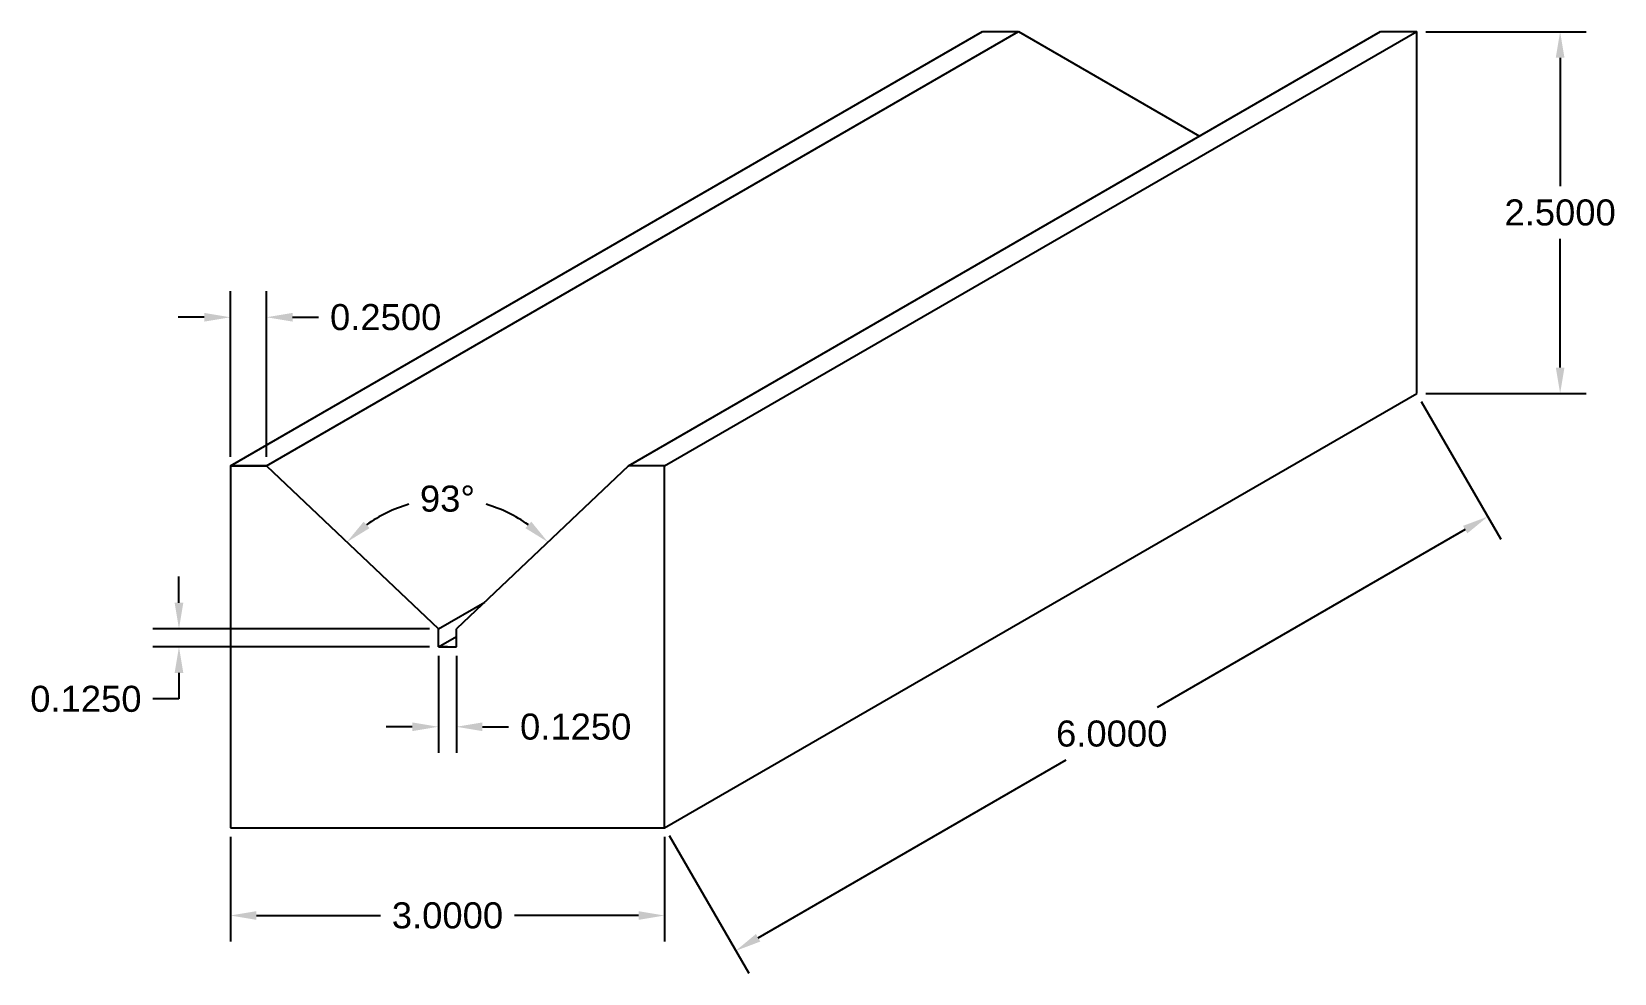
# Model space of a CAD drawing. Header units: inches. Extents: x 23.7 to 34.6, y 9.4 to 16.
import ezdxf

# ---------------------------------------------------------------- set-up
doc = ezdxf.new("R2010")
doc.units = ezdxf.units.IN
doc.header["$MEASUREMENT"] = 0
doc.styles.get("Standard").update_dxf_attribs({"font": 'arial.ttf'})
doc.dimstyles.get("Standard").update_dxf_attribs({"dimtxt": 0.18, "dimasz": 0.18, "dimexe": 0.18, "dimexo": 0.0625, "dimgap": 0.09, "dimtad": 0, "dimtih": 1, "dimtoh": 1, "dimdec": 4, "dimzin": 0, "dimdsep": 46, "dimtxsty": 'Standard', "dimcen": 0.09, "dimadec": 0, "dimazin": 0, "dimtfac": 1, "dimtdec": 4, "dimtofl": 0, "dimtmove": 0, "dimatfit": 3, "dimfxl": 1, "dimtolj": 1, "dimtzin": 0, "dimarcsym": 0})

# ---------------------------------------------------------------- blocks, each defined once
blk = doc.blocks.new('*D4')
at = {"color": 0, "lineweight": -2, "transparency": 16777216}
for p, q in [((25.034, 10.391), (25.034, 9.667)), ((28.034, 10.391), (28.034, 9.667)), ((25.214, 9.847), (26.071, 9.847)), ((27.854, 9.847), (26.997, 9.847))]:
    blk.add_line(p, q, dxfattribs=at)
at = {"color": 0, "transparency": 16777216}
for points in [[(25.214, 9.877), (25.214, 9.817), (25.034, 9.847)], [(27.854, 9.877), (27.854, 9.817), (28.034, 9.847)]]:
    blk.add_solid(points, dxfattribs=at)
at = {"layer": 'Defpoints', "color": 0, "transparency": 16777216}
for p in [(25.034, 10.453), (28.034, 10.453), (28.034, 9.847)]:
    blk.add_point(p, dxfattribs=at)
at = {"color": 0, "transparency": 16777216, "insert": (26.534, 9.847), "char_height": 0.18, "attachment_point": 5}
blk.add_mtext('\\A1;3.0000', dxfattribs=at)
blk = doc.blocks.new('*D7')
at = {"color": 0, "lineweight": -2, "transparency": 16777216}
for p, q in [((33.293, 15.953), (34.401, 15.953)), ((34.221, 15.773), (34.221, 14.885)), ((34.221, 13.633), (34.221, 14.521)), ((33.293, 13.453), (34.401, 13.453))]:
    blk.add_line(p, q, dxfattribs=at)
at = {"color": 0, "transparency": 16777216}
for points in [[(34.191, 15.773), (34.251, 15.773), (34.221, 15.953)], [(34.191, 13.633), (34.251, 13.633), (34.221, 13.453)]]:
    blk.add_solid(points, dxfattribs=at)
at = {"layer": 'Defpoints', "color": 0, "transparency": 16777216}
for p in [(33.23, 15.953), (33.23, 13.453), (34.221, 13.453)]:
    blk.add_point(p, dxfattribs=at)
at = {"color": 0, "transparency": 16777216, "insert": (34.221, 14.703), "char_height": 0.18, "attachment_point": 5}
blk.add_mtext('\\A1;2.5000', dxfattribs=at)
blk = doc.blocks.new('*D8')
at = {"color": 0, "lineweight": -2, "transparency": 16777216}
for p, q in [((33.261, 13.399), (33.811, 12.448)), ((33.565, 12.513), (31.438, 11.285)), ((28.68, 9.693), (30.808, 10.922)), ((28.065, 10.399), (28.615, 9.448))]:
    blk.add_line(p, q, dxfattribs=at)
at = {"color": 0, "transparency": 16777216}
for points in [[(33.55, 12.539), (33.58, 12.487), (33.721, 12.603)], [(28.665, 9.719), (28.695, 9.667), (28.525, 9.603)]]:
    blk.add_solid(points, dxfattribs=at)
at = {"layer": 'Defpoints', "color": 0, "transparency": 16777216}
for p in [(33.23, 13.453), (33.721, 12.603), (28.034, 10.453)]:
    blk.add_point(p, dxfattribs=at)
at = {"color": 0, "transparency": 16777216, "insert": (31.123, 11.103), "char_height": 0.18, "attachment_point": 5}
blk.add_mtext('\\A1;6.0000', dxfattribs=at)
blk = doc.blocks.new('*D9')
at = {"color": 0, "lineweight": -2, "transparency": 16777216}
for p, q in [((25.034, 13.016), (25.034, 14.16)), ((25.284, 13.016), (25.284, 14.16)), ((24.854, 13.98), (24.674, 13.98)), ((25.464, 13.98), (25.644, 13.98))]:
    blk.add_line(p, q, dxfattribs=at)
at = {"color": 0, "transparency": 16777216}
for points in [[(24.854, 14.01), (24.854, 13.95), (25.034, 13.98)], [(25.464, 14.01), (25.464, 13.95), (25.284, 13.98)]]:
    blk.add_solid(points, dxfattribs=at)
at = {"layer": 'Defpoints', "color": 0, "transparency": 16777216}
for p in [(25.284, 13.98), (25.034, 12.953), (25.284, 12.953)]:
    blk.add_point(p, dxfattribs=at)
at = {"color": 0, "transparency": 16777216, "insert": (26.107, 13.98), "char_height": 0.18, "attachment_point": 5}
blk.add_mtext('\\A1;0.2500', dxfattribs=at)
blk = doc.blocks.new('*D10')
at = {"color": 0, "lineweight": -2, "transparency": 16777216}
for p, q in [((24.679, 12.008), (24.679, 12.188)), ((26.409, 11.828), (24.499, 11.828)), ((26.409, 11.703), (24.499, 11.703)), ((24.679, 11.523), (24.679, 11.343)), ((24.679, 11.343), (24.499, 11.343))]:
    blk.add_line(p, q, dxfattribs=at)
at = {"color": 0, "transparency": 16777216}
for points in [[(24.649, 12.008), (24.709, 12.008), (24.679, 11.828)], [(24.649, 11.523), (24.709, 11.523), (24.679, 11.703)]]:
    blk.add_solid(points, dxfattribs=at)
at = {"layer": 'Defpoints', "color": 0, "transparency": 16777216}
for p in [(26.471, 11.828), (24.679, 11.703), (26.471, 11.703)]:
    blk.add_point(p, dxfattribs=at)
at = {"color": 0, "transparency": 16777216, "insert": (24.036, 11.343), "char_height": 0.18, "attachment_point": 5}
blk.add_mtext('\\A1;0.1250', dxfattribs=at)
blk = doc.blocks.new('*D11')
at = {"color": 0, "lineweight": -2, "transparency": 16777216}
for p, q in [((26.471, 11.641), (26.471, 10.971)), ((26.596, 11.641), (26.596, 10.971)), ((26.291, 11.151), (26.111, 11.151)), ((26.776, 11.151), (26.956, 11.151))]:
    blk.add_line(p, q, dxfattribs=at)
at = {"color": 0, "transparency": 16777216}
for points in [[(26.291, 11.181), (26.291, 11.121), (26.471, 11.151)], [(26.776, 11.181), (26.776, 11.121), (26.596, 11.151)]]:
    blk.add_solid(points, dxfattribs=at)
at = {"layer": 'Defpoints', "color": 0, "transparency": 16777216}
for p in [(26.471, 11.703), (26.596, 11.703), (26.596, 11.151)]:
    blk.add_point(p, dxfattribs=at)
at = {"color": 0, "transparency": 16777216, "insert": (27.42, 11.151), "char_height": 0.18, "attachment_point": 5}
blk.add_mtext('\\A1;0.1250', dxfattribs=at)
blk = doc.blocks.new('*D12')
at = {"color": 0, "lineweight": -2, "transparency": 16777216}
for start, end in [(106.1797, 125.7512), (54.2488, 73.8203)]:
    blk.add_arc((26.534, 11.769), 0.957, start, end, dxfattribs=at)
at = {"color": 0, "transparency": 16777216}
for points in [[(25.995, 12.523), (25.955, 12.568), (25.839, 12.427)], [(27.113, 12.568), (27.073, 12.523), (27.228, 12.427)]]:
    blk.add_solid(points, dxfattribs=at)
at = {"layer": 'Defpoints', "color": 0, "transparency": 16777216}
for p in [(25.284, 12.953), (27.784, 12.953), (26.79, 12.691), (26.471, 11.828), (26.596, 11.828)]:
    blk.add_point(p, dxfattribs=at)
at = {"color": 0, "transparency": 16777216, "insert": (26.534, 12.726), "char_height": 0.18, "attachment_point": 5}
blk.add_mtext('\\A1;93°', dxfattribs=at)

msp = doc.modelspace()

# ---------------------------------------------------------------- linework, layer by layer
for p, q in [((25.03394, 12.95317), (30.23009, 15.95317)), ((25.28394, 12.95317), (30.48009, 15.95317)), ((30.23009, 15.95317), (30.48009, 15.95317)), ((30.48009, 15.95317), (31.73009, 15.23148)), ((32.98009, 15.95317), (33.23009, 15.95317)), ((25.03394, 12.95317), (25.03394, 10.45317)), ((25.03394, 12.95317), (25.28394, 12.95317)), ((25.28394, 12.95317), (25.03394, 12.95317)), ((25.28394, 12.95317), (26.47144, 11.82817)), ((27.78394, 12.95317), (26.59644, 11.82817)), ((28.03394, 12.95317), (27.78394, 12.95317)), ((28.03394, 12.95317), (27.78394, 12.95317)), ((28.03394, 10.45317), (28.03394, 12.95317)), ((26.47144, 11.82817), (26.79148, 12.01295)), ((26.47144, 11.70317), (26.47144, 11.82817)), ((26.59644, 11.70317), (26.59644, 11.82817)), ((26.47144, 11.70317), (26.59644, 11.70317)), ((26.53394, 11.70317), (26.47144, 11.70317)), ((26.53394, 11.70317), (26.59644, 11.70317)), ((25.03394, 10.45317), (28.03394, 10.45317))]:
    msp.add_line(p, q)
at = {"color": 0}
for p, q in [((27.78394, 12.95317), (32.98009, 15.95317)), ((28.03394, 12.95317), (33.23009, 15.95317)), ((33.23009, 13.45317), (33.23009, 15.95317)), ((28.03394, 10.45317), (33.23009, 13.45317))]:
    msp.add_line(p, q, dxfattribs=at)
at = {"color": 9, "true_color": 0xd19cc7}
msp.add_line((26.47144, 11.70317), (26.59644, 11.77534), dxfattribs=at)

# ---------------------------------------------------------------- dimensions: what is measured, and where the dimension line sits
for base, p1, p2, picture, middle in [((34.22069, 13.45317), (33.23009, 15.95317), (33.23009, 13.45317), '*D7', (34.22069, 14.70317)), ((24.67946, 11.70317), (26.47144, 11.82817), (26.47144, 11.70317), '*D10', (24.03614, 11.34317))]:
    dim = msp.add_linear_dim(base=base, p1=p1, p2=p2, angle=90, dimstyle='Standard', dxfattribs=at)
    dim.commit()
    dim.dimension.update_dxf_attribs({"geometry": picture, "text_midpoint": middle})
for base, p1, p2, picture, middle in [((25.28394, 13.97968), (25.03394, 12.95317), (25.28394, 12.95317), '*D9', (26.10726, 13.97968)), ((26.59644, 11.1505), (26.47144, 11.70317), (26.59644, 11.70317), '*D11', (27.41976, 11.1505)), ((28.03394, 9.84682), (25.03394, 10.45317), (28.03394, 10.45317), '*D4', (26.53394, 9.84682))]:
    dim = msp.add_linear_dim(base=base, p1=p1, p2=p2, dimstyle='Standard', dxfattribs=at)
    dim.commit()
    dim.dimension.update_dxf_attribs({"geometry": picture, "text_midpoint": middle})
dim = msp.add_aligned_dim(p1=(28.03394, 10.45317), p2=(33.23009, 13.45317), distance=-0.98119, dimstyle='Standard', dxfattribs=at)
dim.commit()
dim.dimension.update_dxf_attribs({"geometry": '*D8', "text_midpoint": (31.12261, 11.10344)})
dim = msp.add_angular_dim_2l(base=(26.78984, 12.69071), line1=((27.78394, 12.95317), (26.59644, 11.82817)), line2=((25.28394, 12.95317), (26.47144, 11.82817)), dimstyle='Standard', dxfattribs=at)
dim.commit()
dim.dimension.update_dxf_attribs({"geometry": '*D12', "text_midpoint": (26.53394, 12.72558)})

doc.saveas('drawing.dxf')
